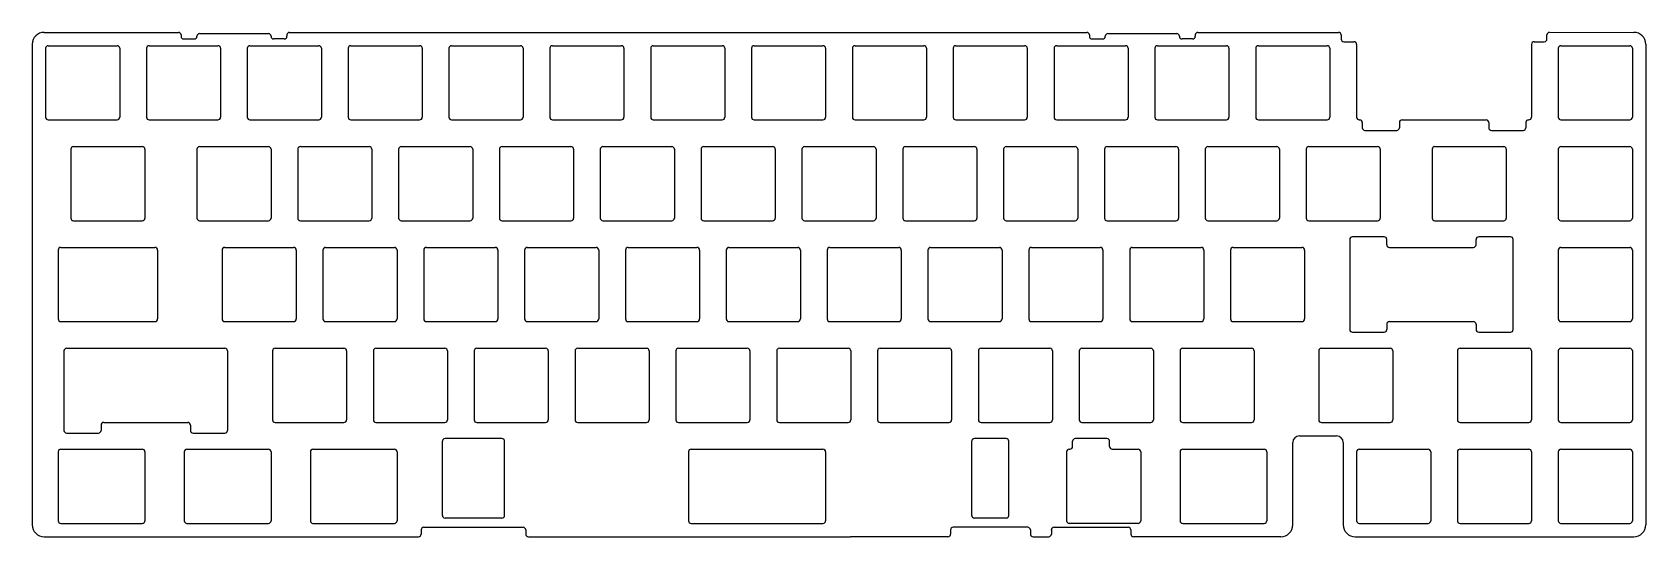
# Model space of a CAD drawing. Header units: centimetres. Extents: x 11.3 to 41.8, y 11 to 20.5.
import ezdxf

# ---------------------------------------------------------------- set-up
doc = ezdxf.new("R2010")
doc.units = ezdxf.units.CM
doc.header["$MEASUREMENT"] = 0
doc.layers.add('bakeneko-65-plate v4_VISIBLE', color=7, linetype='Continuous')

msp = doc.modelspace()

# ---------------------------------------------------------------- linework, layer by layer
at = {"layer": 'bakeneko-65-plate v4_VISIBLE'}
for p, q in [((11.569, 20.499), (14.104, 20.499)), ((14.154, 20.449), (14.154, 20.424)), ((14.504, 20.474), (15.804, 20.474)), ((16.154, 20.449), (16.154, 20.424)), ((16.204, 20.499), (31.264, 20.499)), ((31.314, 20.449), (31.314, 20.424)), ((31.664, 20.474), (32.964, 20.474)), ((33.314, 20.449), (33.314, 20.424)), ((33.364, 20.499), (36.02, 20.499)), ((36.07, 20.449), (36.07, 20.372)), ((39.958, 20.372), (39.958, 20.45)), ((40.008, 20.5), (41.599, 20.499)), ((11.344, 20.274), (11.344, 11.199)), ((11.596, 20.197), (11.596, 18.897)), ((11.646, 20.247), (12.946, 20.247)), ((12.996, 20.197), (12.996, 18.897)), ((13.501, 20.197), (13.501, 18.897)), ((13.551, 20.247), (14.851, 20.247)), ((14.204, 20.374), (14.404, 20.374)), ((14.901, 20.197), (14.901, 18.897)), ((15.406, 20.197), (15.406, 18.897)), ((15.456, 20.247), (16.756, 20.247)), ((16.104, 20.374), (15.904, 20.374)), ((16.806, 20.197), (16.806, 18.897)), ((17.311, 20.197), (17.311, 18.897)), ((17.361, 20.247), (18.661, 20.247)), ((18.711, 20.197), (18.711, 18.897)), ((19.216, 20.197), (19.216, 18.897)), ((19.266, 20.247), (20.566, 20.247)), ((20.616, 20.197), (20.616, 18.897)), ((21.121, 20.197), (21.121, 18.897)), ((21.171, 20.247), (22.471, 20.247)), ((22.521, 20.197), (22.521, 18.897)), ((23.026, 20.197), (23.026, 18.897)), ((23.076, 20.247), (24.376, 20.247)), ((24.426, 20.197), (24.426, 18.897)), ((24.931, 20.197), (24.931, 18.897)), ((24.981, 20.247), (26.281, 20.247)), ((26.331, 20.197), (26.331, 18.897)), ((26.836, 20.197), (26.836, 18.897)), ((26.886, 20.247), (28.186, 20.247)), ((28.236, 20.197), (28.236, 18.897)), ((28.741, 20.197), (28.741, 18.897)), ((28.791, 20.247), (30.091, 20.247)), ((30.141, 20.197), (30.141, 18.897)), ((30.646, 20.197), (30.646, 18.897)), ((30.696, 20.247), (31.996, 20.247)), ((31.364, 20.374), (31.564, 20.374)), ((32.046, 20.197), (32.046, 18.897)), ((32.551, 20.197), (32.551, 18.897)), ((32.601, 20.247), (33.901, 20.247)), ((33.264, 20.374), (33.064, 20.374)), ((33.951, 20.197), (33.951, 18.897)), ((34.456, 20.197), (34.456, 18.897)), ((34.506, 20.247), (35.806, 20.247)), ((35.856, 20.197), (35.856, 18.897)), ((36.12, 20.322), (36.311, 20.322)), ((36.361, 20.272), (36.361, 18.897)), ((39.666, 20.272), (39.666, 18.897)), ((39.716, 20.322), (39.908, 20.322)), ((40.171, 20.197), (40.171, 18.897)), ((40.221, 20.247), (41.521, 20.247)), ((41.571, 20.197), (41.571, 18.897)), ((41.824, 20.274), (41.824, 11.199)), ((11.646, 18.847), (12.946, 18.847)), ((13.551, 18.847), (14.851, 18.847)), ((15.456, 18.847), (16.756, 18.847)), ((17.361, 18.847), (18.661, 18.847)), ((19.266, 18.847), (20.566, 18.847)), ((21.171, 18.847), (22.471, 18.847)), ((23.076, 18.847), (24.376, 18.847)), ((24.981, 18.847), (26.281, 18.847)), ((26.886, 18.847), (28.186, 18.847)), ((28.791, 18.847), (30.091, 18.847)), ((30.696, 18.847), (31.996, 18.847)), ((32.601, 18.847), (33.901, 18.847)), ((34.506, 18.847), (35.806, 18.847)), ((36.411, 18.847), (36.42, 18.847)), ((36.47, 18.797), (36.47, 18.697)), ((36.52, 18.647), (37.12, 18.647)), ((37.17, 18.797), (37.17, 18.697)), ((37.22, 18.847), (38.808, 18.847)), ((38.858, 18.797), (38.858, 18.697)), ((38.908, 18.647), (39.508, 18.647)), ((39.558, 18.797), (39.558, 18.697)), ((39.608, 18.847), (39.616, 18.847)), ((40.221, 18.847), (41.521, 18.847)), ((12.072, 18.292), (12.072, 16.992)), ((12.122, 18.342), (13.422, 18.342)), ((13.472, 18.292), (13.472, 16.992)), ((14.454, 18.292), (14.454, 16.992)), ((14.504, 18.342), (15.804, 18.342)), ((15.854, 18.292), (15.854, 16.992)), ((16.359, 18.292), (16.359, 16.992)), ((16.409, 18.342), (17.709, 18.342)), ((17.759, 18.292), (17.759, 16.992)), ((18.264, 18.292), (18.264, 16.992)), ((18.314, 18.342), (19.614, 18.342)), ((19.664, 18.292), (19.664, 16.992)), ((20.169, 18.292), (20.169, 16.992)), ((20.219, 18.342), (21.519, 18.342)), ((21.569, 18.292), (21.569, 16.992)), ((22.074, 18.292), (22.074, 16.992)), ((22.124, 18.342), (23.424, 18.342)), ((23.474, 18.292), (23.474, 16.992)), ((23.979, 18.292), (23.979, 16.992)), ((24.029, 18.342), (25.329, 18.342)), ((25.379, 18.292), (25.379, 16.992)), ((25.884, 18.292), (25.884, 16.992)), ((25.934, 18.342), (27.234, 18.342)), ((27.284, 18.292), (27.284, 16.992)), ((27.789, 18.292), (27.789, 16.992)), ((27.839, 18.342), (29.139, 18.342)), ((29.189, 18.292), (29.189, 16.992)), ((29.694, 18.292), (29.694, 16.992)), ((29.744, 18.342), (31.044, 18.342)), ((31.094, 18.292), (31.094, 16.992)), ((31.599, 18.292), (31.599, 16.992)), ((31.649, 18.342), (32.949, 18.342)), ((32.999, 18.292), (32.999, 16.992)), ((33.504, 18.292), (33.504, 16.992)), ((33.554, 18.342), (34.854, 18.342)), ((34.904, 18.292), (34.904, 16.992)), ((35.409, 18.292), (35.409, 16.992)), ((35.459, 18.342), (36.759, 18.342)), ((36.809, 18.292), (36.809, 16.992)), ((37.79, 18.292), (37.79, 16.992)), ((37.84, 18.342), (39.14, 18.342)), ((39.19, 18.292), (39.19, 16.992)), ((40.171, 18.292), (40.171, 16.992)), ((40.221, 18.342), (41.521, 18.342)), ((41.571, 18.292), (41.571, 16.992)), ((12.122, 16.942), (13.422, 16.942)), ((14.504, 16.942), (15.804, 16.942)), ((16.409, 16.942), (17.709, 16.942)), ((18.314, 16.942), (19.614, 16.942)), ((20.219, 16.942), (21.519, 16.942)), ((22.124, 16.942), (23.424, 16.942)), ((24.029, 16.942), (25.329, 16.942)), ((25.934, 16.942), (27.234, 16.942)), ((27.839, 16.942), (29.139, 16.942)), ((29.744, 16.942), (31.044, 16.942)), ((31.649, 16.942), (32.949, 16.942)), ((33.554, 16.942), (34.854, 16.942)), ((35.459, 16.942), (36.759, 16.942)), ((37.84, 16.942), (39.14, 16.942)), ((40.221, 16.942), (41.521, 16.942)), ((36.232, 16.587), (36.232, 14.887)), ((36.882, 16.637), (36.282, 16.637)), ((36.932, 16.487), (36.932, 16.587)), ((38.619, 16.487), (38.619, 16.587)), ((39.269, 16.637), (38.669, 16.637)), ((39.319, 14.887), (39.319, 16.587)), ((11.834, 16.387), (11.834, 15.087)), ((11.884, 16.437), (13.661, 16.437)), ((13.711, 16.387), (13.711, 15.087)), ((14.93, 16.387), (14.93, 15.087)), ((14.98, 16.437), (16.28, 16.437)), ((16.33, 16.387), (16.33, 15.087)), ((16.835, 16.387), (16.835, 15.087)), ((16.885, 16.437), (18.185, 16.437)), ((18.235, 16.387), (18.235, 15.087)), ((18.74, 16.387), (18.74, 15.087)), ((18.79, 16.437), (20.09, 16.437)), ((20.14, 16.387), (20.14, 15.087)), ((20.645, 16.387), (20.645, 15.087)), ((20.695, 16.437), (21.995, 16.437)), ((22.045, 16.387), (22.045, 15.087)), ((22.55, 16.387), (22.55, 15.087)), ((22.6, 16.437), (23.9, 16.437)), ((23.95, 16.387), (23.95, 15.087)), ((24.455, 16.387), (24.455, 15.087)), ((24.505, 16.437), (25.805, 16.437)), ((25.855, 16.387), (25.855, 15.087)), ((26.36, 16.387), (26.36, 15.087)), ((26.41, 16.437), (27.71, 16.437)), ((27.76, 16.387), (27.76, 15.087)), ((28.265, 16.387), (28.265, 15.087)), ((28.315, 16.437), (29.615, 16.437)), ((29.665, 16.387), (29.665, 15.087)), ((30.17, 16.387), (30.17, 15.087)), ((30.22, 16.437), (31.52, 16.437)), ((31.57, 16.387), (31.57, 15.087)), ((32.075, 16.387), (32.075, 15.087)), ((32.125, 16.437), (33.425, 16.437)), ((33.475, 16.387), (33.475, 15.087)), ((33.98, 16.387), (33.98, 15.087)), ((34.03, 16.437), (35.33, 16.437)), ((35.38, 16.387), (35.38, 15.087)), ((36.982, 16.437), (38.569, 16.437)), ((40.171, 16.387), (40.171, 15.087)), ((40.221, 16.437), (41.521, 16.437)), ((41.571, 16.387), (41.571, 15.087)), ((11.884, 15.037), (13.661, 15.037)), ((14.98, 15.037), (16.28, 15.037)), ((16.885, 15.037), (18.185, 15.037)), ((18.79, 15.037), (20.09, 15.037)), ((20.695, 15.037), (21.995, 15.037)), ((22.6, 15.037), (23.9, 15.037)), ((24.505, 15.037), (25.805, 15.037)), ((26.41, 15.037), (27.71, 15.037)), ((28.315, 15.037), (29.615, 15.037)), ((30.22, 15.037), (31.52, 15.037)), ((32.125, 15.037), (33.425, 15.037)), ((34.03, 15.037), (35.33, 15.037)), ((36.932, 14.987), (36.932, 14.887)), ((36.982, 15.037), (38.569, 15.037)), ((38.619, 14.987), (38.619, 14.887)), ((40.221, 15.037), (41.521, 15.037)), ((36.282, 14.837), (36.882, 14.837)), ((38.669, 14.837), (39.269, 14.837)), ((11.943, 14.482), (11.943, 12.982)), ((11.993, 14.532), (14.981, 14.532)), ((15.031, 14.482), (15.031, 12.982)), ((15.882, 14.482), (15.882, 13.182)), ((15.932, 14.532), (17.232, 14.532)), ((17.282, 14.482), (17.282, 13.182)), ((17.787, 14.482), (17.787, 13.182)), ((17.837, 14.532), (19.137, 14.532)), ((19.187, 14.482), (19.187, 13.182)), ((19.692, 14.482), (19.692, 13.182)), ((19.742, 14.532), (21.042, 14.532)), ((21.092, 14.482), (21.092, 13.182)), ((21.597, 14.482), (21.597, 13.182)), ((21.647, 14.532), (22.947, 14.532)), ((22.997, 14.482), (22.997, 13.182)), ((23.502, 14.482), (23.502, 13.182)), ((23.552, 14.532), (24.852, 14.532)), ((24.902, 14.482), (24.902, 13.182)), ((25.407, 14.482), (25.407, 13.182)), ((25.457, 14.532), (26.757, 14.532)), ((26.807, 14.482), (26.807, 13.182)), ((27.312, 14.482), (27.312, 13.182)), ((27.362, 14.532), (28.662, 14.532)), ((28.712, 14.482), (28.712, 13.182)), ((29.217, 14.482), (29.217, 13.182)), ((29.267, 14.532), (30.567, 14.532)), ((30.617, 14.482), (30.617, 13.182)), ((31.122, 14.482), (31.122, 13.182)), ((31.172, 14.532), (32.472, 14.532)), ((32.522, 14.482), (32.522, 13.182)), ((33.027, 14.482), (33.027, 13.182)), ((33.077, 14.532), (34.377, 14.532)), ((34.427, 14.482), (34.427, 13.182)), ((35.647, 14.482), (35.647, 13.182)), ((35.697, 14.532), (36.997, 14.532)), ((37.047, 14.482), (37.047, 13.182)), ((38.266, 14.482), (38.266, 13.182)), ((38.316, 14.532), (39.616, 14.532)), ((39.666, 14.482), (39.666, 13.182)), ((40.171, 14.482), (40.171, 13.182)), ((40.221, 14.532), (41.521, 14.532)), ((41.571, 14.482), (41.571, 13.182)), ((12.693, 13.132), (14.281, 13.132)), ((15.932, 13.132), (17.232, 13.132)), ((17.837, 13.132), (19.137, 13.132)), ((19.742, 13.132), (21.042, 13.132)), ((21.647, 13.132), (22.947, 13.132)), ((23.552, 13.132), (24.852, 13.132)), ((25.457, 13.132), (26.757, 13.132)), ((27.362, 13.132), (28.662, 13.132)), ((29.267, 13.132), (30.567, 13.132)), ((31.172, 13.132), (32.472, 13.132)), ((33.077, 13.132), (34.377, 13.132)), ((35.697, 13.132), (36.997, 13.132)), ((38.316, 13.132), (39.616, 13.132)), ((40.221, 13.132), (41.521, 13.132)), ((11.993, 12.932), (12.593, 12.932)), ((12.643, 13.082), (12.643, 12.982)), ((14.331, 13.082), (14.331, 12.982)), ((14.381, 12.932), (14.981, 12.932)), ((20.216, 12.827), (19.141, 12.827)), ((29.741, 12.827), (29.141, 12.827)), ((31.646, 12.827), (31.046, 12.827)), ((35.281, 12.879), (35.984, 12.879)), ((11.834, 12.577), (11.834, 11.277)), ((11.884, 12.627), (13.422, 12.627)), ((13.472, 12.577), (13.472, 11.277)), ((14.216, 12.577), (14.216, 11.277)), ((14.266, 12.627), (15.804, 12.627)), ((15.854, 12.577), (15.854, 11.277)), ((16.597, 12.577), (16.597, 11.277)), ((16.647, 12.627), (18.185, 12.627)), ((18.235, 12.577), (18.235, 11.277)), ((19.091, 11.377), (19.091, 12.777)), ((20.266, 11.377), (20.266, 12.777)), ((23.741, 12.577), (23.741, 11.277)), ((23.791, 12.627), (26.281, 12.627)), ((26.331, 12.577), (26.331, 11.277)), ((29.091, 11.377), (29.091, 12.777)), ((29.791, 11.377), (29.791, 12.777)), ((30.884, 12.577), (30.884, 11.277)), ((30.934, 12.627), (30.946, 12.627)), ((30.996, 12.677), (30.996, 12.777)), ((31.696, 12.677), (31.696, 12.777)), ((31.746, 12.627), (32.234, 12.627)), ((32.284, 12.577), (32.284, 11.277)), ((33.027, 12.577), (33.027, 11.277)), ((33.077, 12.627), (34.616, 12.627)), ((34.666, 12.577), (34.666, 11.277)), ((35.156, 11.199), (35.156, 12.754)), ((36.109, 12.754), (36.109, 11.199)), ((36.361, 12.577), (36.361, 11.277)), ((36.411, 12.627), (37.711, 12.627)), ((37.761, 12.577), (37.761, 11.277)), ((38.266, 12.577), (38.266, 11.277)), ((38.316, 12.627), (39.616, 12.627)), ((39.666, 12.577), (39.666, 11.277)), ((40.171, 12.577), (40.171, 11.277)), ((40.221, 12.627), (41.521, 12.627)), ((41.571, 12.577), (41.571, 11.277)), ((20.216, 11.327), (19.141, 11.327)), ((29.741, 11.327), (29.141, 11.327)), ((11.569, 10.974), (18.641, 10.974)), ((11.884, 11.227), (13.422, 11.227)), ((14.266, 11.227), (15.804, 11.227)), ((16.647, 11.227), (18.185, 11.227)), ((18.691, 11.102), (18.691, 11.024)), ((18.741, 11.152), (20.616, 11.152)), ((20.666, 11.102), (20.666, 11.024)), ((20.716, 10.974), (26.8, 10.974)), ((23.791, 11.227), (26.281, 11.227)), ((28.641, 10.974), (26.8, 10.974)), ((28.691, 11.102), (28.691, 11.024)), ((30.15, 11.152), (28.741, 11.152)), ((30.2, 11.102), (30.2, 11.024)), ((30.25, 10.974), (30.546, 10.974)), ((30.596, 11.102), (30.596, 11.024)), ((30.646, 11.152), (32.046, 11.152)), ((32.234, 11.227), (30.934, 11.227)), ((32.096, 11.102), (32.096, 11.024)), ((34.931, 10.974), (32.146, 10.974)), ((33.077, 11.227), (34.616, 11.227)), ((36.334, 10.974), (41.599, 10.974)), ((36.411, 11.227), (37.711, 11.227)), ((38.316, 11.227), (39.616, 11.227)), ((40.221, 11.227), (41.521, 11.227))]:
    msp.add_line(p, q, dxfattribs=at)
for centre, radius, start, end in [((11.569, 20.274), 0.225, 90, 180), ((14.104, 20.449), 0.05, 0, 90), ((14.204, 20.424), 0.05, 180, 270), ((14.404, 20.424), 0.05, 270, 0), ((14.504, 20.424), 0.05, 90, 180), ((15.804, 20.424), 0.05, 0, 90), ((15.904, 20.424), 0.05, 180, 270), ((16.104, 20.424), 0.05, 270, 0), ((16.204, 20.449), 0.05, 90, 180), ((31.264, 20.449), 0.05, 0, 90), ((31.364, 20.424), 0.05, 180, 270), ((31.564, 20.424), 0.05, 270, 0), ((31.664, 20.424), 0.05, 90, 180), ((32.964, 20.424), 0.05, 0, 90), ((33.064, 20.424), 0.05, 180, 270), ((33.264, 20.424), 0.05, 270, 0), ((33.364, 20.449), 0.05, 90, 180), ((36.02, 20.449), 0.05, 360, 90), ((40.008, 20.45), 0.05, 89.9758, 180), ((41.599, 20.274), 0.225, 0, 90), ((11.646, 20.197), 0.05, 90, 180), ((12.946, 20.197), 0.05, 0, 90), ((13.551, 20.197), 0.05, 90, 180), ((14.851, 20.197), 0.05, 0, 90), ((15.456, 20.197), 0.05, 90, 180), ((16.756, 20.197), 0.05, 0, 90), ((17.361, 20.197), 0.05, 90, 180), ((18.661, 20.197), 0.05, 0, 90), ((19.266, 20.197), 0.05, 90, 180), ((20.566, 20.197), 0.05, 0, 90), ((21.171, 20.197), 0.05, 90, 180), ((22.471, 20.197), 0.05, 0, 90), ((23.076, 20.197), 0.05, 90, 180), ((24.376, 20.197), 0.05, 0, 90), ((24.981, 20.197), 0.05, 90, 180), ((26.281, 20.197), 0.05, 0, 90), ((26.886, 20.197), 0.05, 90, 180), ((28.186, 20.197), 0.05, 0, 90), ((28.791, 20.197), 0.05, 90, 180), ((30.091, 20.197), 0.05, 0, 90), ((30.696, 20.197), 0.05, 90, 180), ((31.996, 20.197), 0.05, 0, 90), ((32.601, 20.197), 0.05, 90, 180), ((33.901, 20.197), 0.05, 0, 90), ((34.506, 20.197), 0.05, 90, 180), ((35.806, 20.197), 0.05, 0, 90), ((36.12, 20.372), 0.05, 180, 270), ((36.311, 20.272), 0.05, 0, 90), ((39.716, 20.272), 0.05, 90, 180), ((39.908, 20.372), 0.05, 270, 0), ((40.221, 20.197), 0.05, 90, 180), ((41.521, 20.197), 0.05, 0, 90), ((11.646, 18.897), 0.05, 180, 270), ((12.946, 18.897), 0.05, 270, 0), ((13.551, 18.897), 0.05, 180, 270), ((14.851, 18.897), 0.05, 270, 0), ((15.456, 18.897), 0.05, 180, 270), ((16.756, 18.897), 0.05, 270, 0), ((17.361, 18.897), 0.05, 180, 270), ((18.661, 18.897), 0.05, 270, 0), ((19.266, 18.897), 0.05, 180, 270), ((20.566, 18.897), 0.05, 270, 0), ((21.171, 18.897), 0.05, 180, 270), ((22.471, 18.897), 0.05, 270, 0), ((23.076, 18.897), 0.05, 180, 270), ((24.376, 18.897), 0.05, 270, 0), ((24.981, 18.897), 0.05, 180, 270), ((26.281, 18.897), 0.05, 270, 0), ((26.886, 18.897), 0.05, 180, 270), ((28.186, 18.897), 0.05, 270, 0), ((28.791, 18.897), 0.05, 180, 270), ((30.091, 18.897), 0.05, 270, 0), ((30.696, 18.897), 0.05, 180, 270), ((31.996, 18.897), 0.05, 270, 0), ((32.601, 18.897), 0.05, 180, 270), ((33.901, 18.897), 0.05, 270, 0), ((34.506, 18.897), 0.05, 180, 270), ((35.806, 18.897), 0.05, 270, 0), ((36.411, 18.897), 0.05, 180, 270), ((36.42, 18.797), 0.05, 0, 90), ((36.52, 18.697), 0.05, 180, 270), ((37.12, 18.697), 0.05, 270, 0), ((37.22, 18.797), 0.05, 90, 180), ((38.808, 18.797), 0.05, 0, 90), ((38.908, 18.697), 0.05, 180, 270), ((39.508, 18.697), 0.05, 270, 0), ((39.608, 18.797), 0.05, 90, 180), ((39.616, 18.897), 0.05, 270, 0), ((40.221, 18.897), 0.05, 180, 270), ((41.521, 18.897), 0.05, 270, 0), ((12.122, 18.292), 0.05, 90, 180), ((13.422, 18.292), 0.05, 0, 90), ((14.504, 18.292), 0.05, 90, 180), ((15.804, 18.292), 0.05, 0, 90), ((16.409, 18.292), 0.05, 90, 180), ((17.709, 18.292), 0.05, 0, 90), ((18.314, 18.292), 0.05, 90, 180), ((19.614, 18.292), 0.05, 0, 90), ((20.219, 18.292), 0.05, 90, 180), ((21.519, 18.292), 0.05, 0, 90), ((22.124, 18.292), 0.05, 90, 180), ((23.424, 18.292), 0.05, 0, 90), ((24.029, 18.292), 0.05, 90, 180), ((25.329, 18.292), 0.05, 0, 90), ((25.934, 18.292), 0.05, 90, 180), ((27.234, 18.292), 0.05, 0, 90), ((27.839, 18.292), 0.05, 90, 180), ((29.139, 18.292), 0.05, 0, 90), ((29.744, 18.292), 0.05, 90, 180), ((31.044, 18.292), 0.05, 0, 90), ((31.649, 18.292), 0.05, 90, 180), ((32.949, 18.292), 0.05, 0, 90), ((33.554, 18.292), 0.05, 90, 180), ((34.854, 18.292), 0.05, 0, 90), ((35.459, 18.292), 0.05, 90, 180), ((36.759, 18.292), 0.05, 0, 90), ((37.84, 18.292), 0.05, 90, 180), ((39.14, 18.292), 0.05, 0, 90), ((40.221, 18.292), 0.05, 90, 180), ((41.521, 18.292), 0.05, 0, 90), ((12.122, 16.992), 0.05, 180, 270), ((13.422, 16.992), 0.05, 270, 0), ((14.504, 16.992), 0.05, 180, 270), ((15.804, 16.992), 0.05, 270, 0), ((16.409, 16.992), 0.05, 180, 270), ((17.709, 16.992), 0.05, 270, 0), ((18.314, 16.992), 0.05, 180, 270), ((19.614, 16.992), 0.05, 270, 0), ((20.219, 16.992), 0.05, 180, 270), ((21.519, 16.992), 0.05, 270, 0), ((22.124, 16.992), 0.05, 180, 270), ((23.424, 16.992), 0.05, 270, 0), ((24.029, 16.992), 0.05, 180, 270), ((25.329, 16.992), 0.05, 270, 0), ((25.934, 16.992), 0.05, 180, 270), ((27.234, 16.992), 0.05, 270, 0), ((27.839, 16.992), 0.05, 180, 270), ((29.139, 16.992), 0.05, 270, 0), ((29.744, 16.992), 0.05, 180, 270), ((31.044, 16.992), 0.05, 270, 0), ((31.649, 16.992), 0.05, 180, 270), ((32.949, 16.992), 0.05, 270, 0), ((33.554, 16.992), 0.05, 180, 270), ((34.854, 16.992), 0.05, 270, 0), ((35.459, 16.992), 0.05, 180, 270), ((36.759, 16.992), 0.05, 270, 0), ((37.84, 16.992), 0.05, 180, 270), ((39.14, 16.992), 0.05, 270, 0), ((40.221, 16.992), 0.05, 180, 270), ((41.521, 16.992), 0.05, 270, 0), ((36.282, 16.587), 0.05, 90, 180), ((36.882, 16.587), 0.05, 0, 90), ((36.982, 16.487), 0.05, 180, 270), ((38.569, 16.487), 0.05, 270, 0), ((38.669, 16.587), 0.05, 90, 180), ((39.269, 16.587), 0.05, 0, 90), ((11.884, 16.387), 0.05, 90, 180), ((13.661, 16.387), 0.05, 0, 90), ((14.98, 16.387), 0.05, 90, 180), ((16.28, 16.387), 0.05, 0, 90), ((16.885, 16.387), 0.05, 90, 180), ((18.185, 16.387), 0.05, 0, 90), ((18.79, 16.387), 0.05, 90, 180), ((20.09, 16.387), 0.05, 0, 90), ((20.695, 16.387), 0.05, 90, 180), ((21.995, 16.387), 0.05, 0, 90), ((22.6, 16.387), 0.05, 90, 180), ((23.9, 16.387), 0.05, 0, 90), ((24.505, 16.387), 0.05, 90, 180), ((25.805, 16.387), 0.05, 0, 90), ((26.41, 16.387), 0.05, 90, 180), ((27.71, 16.387), 0.05, 0, 90), ((28.315, 16.387), 0.05, 90, 180), ((29.615, 16.387), 0.05, 0, 90), ((30.22, 16.387), 0.05, 90, 180), ((31.52, 16.387), 0.05, 0, 90), ((32.125, 16.387), 0.05, 90, 180), ((33.425, 16.387), 0.05, 0, 90), ((34.03, 16.387), 0.05, 90, 180), ((35.33, 16.387), 0.05, 0, 90), ((40.221, 16.387), 0.05, 90, 180), ((41.521, 16.387), 0.05, 0, 90), ((11.884, 15.087), 0.05, 180, 270), ((13.661, 15.087), 0.05, 270, 0), ((14.98, 15.087), 0.05, 180, 270), ((16.28, 15.087), 0.05, 270, 0), ((16.885, 15.087), 0.05, 180, 270), ((18.185, 15.087), 0.05, 270, 0), ((18.79, 15.087), 0.05, 180, 270), ((20.09, 15.087), 0.05, 270, 0), ((20.695, 15.087), 0.05, 180, 270), ((21.995, 15.087), 0.05, 270, 0), ((22.6, 15.087), 0.05, 180, 270), ((23.9, 15.087), 0.05, 270, 0), ((24.505, 15.087), 0.05, 180, 270), ((25.805, 15.087), 0.05, 270, 0), ((26.41, 15.087), 0.05, 180, 270), ((27.71, 15.087), 0.05, 270, 0), ((28.315, 15.087), 0.05, 180, 270), ((29.615, 15.087), 0.05, 270, 0), ((30.22, 15.087), 0.05, 180, 270), ((31.52, 15.087), 0.05, 270, 0), ((32.125, 15.087), 0.05, 180, 270), ((33.425, 15.087), 0.05, 270, 0), ((34.03, 15.087), 0.05, 180, 270), ((35.33, 15.087), 0.05, 270, 0), ((36.982, 14.987), 0.05, 90, 180), ((38.569, 14.987), 0.05, 0, 90), ((40.221, 15.087), 0.05, 180, 270), ((41.521, 15.087), 0.05, 270, 0), ((36.282, 14.887), 0.05, 180, 270), ((36.882, 14.887), 0.05, 270, 0), ((38.669, 14.887), 0.05, 180, 270), ((39.269, 14.887), 0.05, 270, 0), ((11.993, 14.482), 0.05, 90, 180), ((14.981, 14.482), 0.05, 0, 90), ((15.932, 14.482), 0.05, 90, 180), ((17.232, 14.482), 0.05, 0, 90), ((17.837, 14.482), 0.05, 90, 180), ((19.137, 14.482), 0.05, 0, 90), ((19.742, 14.482), 0.05, 90, 180), ((21.042, 14.482), 0.05, 0, 90), ((21.647, 14.482), 0.05, 90, 180), ((22.947, 14.482), 0.05, 0, 90), ((23.552, 14.482), 0.05, 90, 180), ((24.852, 14.482), 0.05, 0, 90), ((25.457, 14.482), 0.05, 90, 180), ((26.757, 14.482), 0.05, 0, 90), ((27.362, 14.482), 0.05, 90, 180), ((28.662, 14.482), 0.05, 0, 90), ((29.267, 14.482), 0.05, 90, 180), ((30.567, 14.482), 0.05, 0, 90), ((31.172, 14.482), 0.05, 90, 180), ((32.472, 14.482), 0.05, 0, 90), ((33.077, 14.482), 0.05, 90, 180), ((34.377, 14.482), 0.05, 0, 90), ((35.697, 14.482), 0.05, 90, 180), ((36.997, 14.482), 0.05, 0, 90), ((38.316, 14.482), 0.05, 90, 180), ((39.616, 14.482), 0.05, 0, 90), ((40.221, 14.482), 0.05, 90, 180), ((41.521, 14.482), 0.05, 0, 90), ((12.693, 13.082), 0.05, 90, 180), ((14.281, 13.082), 0.05, 0, 90), ((15.932, 13.182), 0.05, 180, 270), ((17.232, 13.182), 0.05, 270, 0), ((17.837, 13.182), 0.05, 180, 270), ((19.137, 13.182), 0.05, 270, 0), ((19.742, 13.182), 0.05, 180, 270), ((21.042, 13.182), 0.05, 270, 0), ((21.647, 13.182), 0.05, 180, 270), ((22.947, 13.182), 0.05, 270, 0), ((23.552, 13.182), 0.05, 180, 270), ((24.852, 13.182), 0.05, 270, 0), ((25.457, 13.182), 0.05, 180, 270), ((26.757, 13.182), 0.05, 270, 0), ((27.362, 13.182), 0.05, 180, 270), ((28.662, 13.182), 0.05, 270, 0), ((29.267, 13.182), 0.05, 180, 270), ((30.567, 13.182), 0.05, 270, 0), ((31.172, 13.182), 0.05, 180, 270), ((32.472, 13.182), 0.05, 270, 0), ((33.077, 13.182), 0.05, 180, 270), ((34.377, 13.182), 0.05, 270, 0), ((35.697, 13.182), 0.05, 180, 270), ((36.997, 13.182), 0.05, 270, 0), ((38.316, 13.182), 0.05, 180, 270), ((39.616, 13.182), 0.05, 270, 0), ((40.221, 13.182), 0.05, 180, 270), ((41.521, 13.182), 0.05, 270, 0), ((11.993, 12.982), 0.05, 180, 270), ((12.593, 12.982), 0.05, 270, 0), ((14.381, 12.982), 0.05, 180, 270), ((14.981, 12.982), 0.05, 270, 0), ((19.141, 12.777), 0.05, 90, 180), ((20.216, 12.777), 0.05, 0, 90), ((29.141, 12.777), 0.05, 90, 180), ((29.741, 12.777), 0.05, 0, 90), ((31.046, 12.777), 0.05, 90, 180), ((31.646, 12.777), 0.05, 0, 90), ((35.281, 12.754), 0.125, 90, 180), ((35.984, 12.754), 0.125, 0, 90), ((11.884, 12.577), 0.05, 90, 180), ((13.422, 12.577), 0.05, 0, 90), ((14.266, 12.577), 0.05, 90, 180), ((15.804, 12.577), 0.05, 0, 90), ((16.647, 12.577), 0.05, 90, 180), ((18.185, 12.577), 0.05, 0, 90), ((23.791, 12.577), 0.05, 90, 180), ((26.281, 12.577), 0.05, 0, 90), ((30.934, 12.577), 0.05, 90, 180), ((30.946, 12.677), 0.05, 270, 0), ((31.746, 12.677), 0.05, 180, 270), ((32.234, 12.577), 0.05, 0, 90), ((33.077, 12.577), 0.05, 90, 180), ((34.616, 12.577), 0.05, 0, 90), ((36.411, 12.577), 0.05, 90, 180), ((37.711, 12.577), 0.05, 0, 90), ((38.316, 12.577), 0.05, 90, 180), ((39.616, 12.577), 0.05, 0, 90), ((40.221, 12.577), 0.05, 90, 180), ((41.521, 12.577), 0.05, 0, 90), ((19.141, 11.377), 0.05, 180, 270), ((20.216, 11.377), 0.05, 270, 0), ((29.141, 11.377), 0.05, 180, 270), ((29.741, 11.377), 0.05, 270, 0), ((11.569, 11.199), 0.225, 180, 270), ((11.884, 11.277), 0.05, 180, 270), ((13.422, 11.277), 0.05, 270, 0), ((14.266, 11.277), 0.05, 180, 270), ((15.804, 11.277), 0.05, 270, 0), ((16.647, 11.277), 0.05, 180, 270), ((18.185, 11.277), 0.05, 270, 0), ((18.641, 11.024), 0.05, 270, 0), ((18.741, 11.102), 0.05, 89.9953, 180), ((20.616, 11.102), 0.05, 0, 90), ((20.716, 11.024), 0.05, 180, 270), ((23.791, 11.277), 0.05, 180, 270), ((26.281, 11.277), 0.05, 270, 0), ((28.641, 11.024), 0.05, 270, 0), ((28.741, 11.102), 0.05, 90, 180), ((30.15, 11.102), 0.05, 0, 90), ((30.25, 11.024), 0.05, 180, 270), ((30.546, 11.024), 0.05, 270, 0), ((30.646, 11.102), 0.05, 90, 180), ((30.934, 11.277), 0.05, 180, 270), ((32.046, 11.102), 0.05, 360, 90), ((32.146, 11.024), 0.05, 180, 270), ((32.234, 11.277), 0.05, 270, 0), ((33.077, 11.277), 0.05, 180, 270), ((34.616, 11.277), 0.05, 270, 0), ((34.931, 11.199), 0.225, 270, 0), ((36.334, 11.199), 0.225, 180, 270), ((36.411, 11.277), 0.05, 180, 270), ((37.711, 11.277), 0.05, 270, 0), ((38.316, 11.277), 0.05, 180, 270), ((39.616, 11.277), 0.05, 270, 0), ((40.221, 11.277), 0.05, 180, 270), ((41.521, 11.277), 0.05, 270, 0), ((41.599, 11.199), 0.225, 270, 0)]:
    msp.add_arc(centre, radius, start, end, dxfattribs=at)
msp.add_point((30.596, 11.102), dxfattribs=at)

doc.saveas('drawing.dxf')
